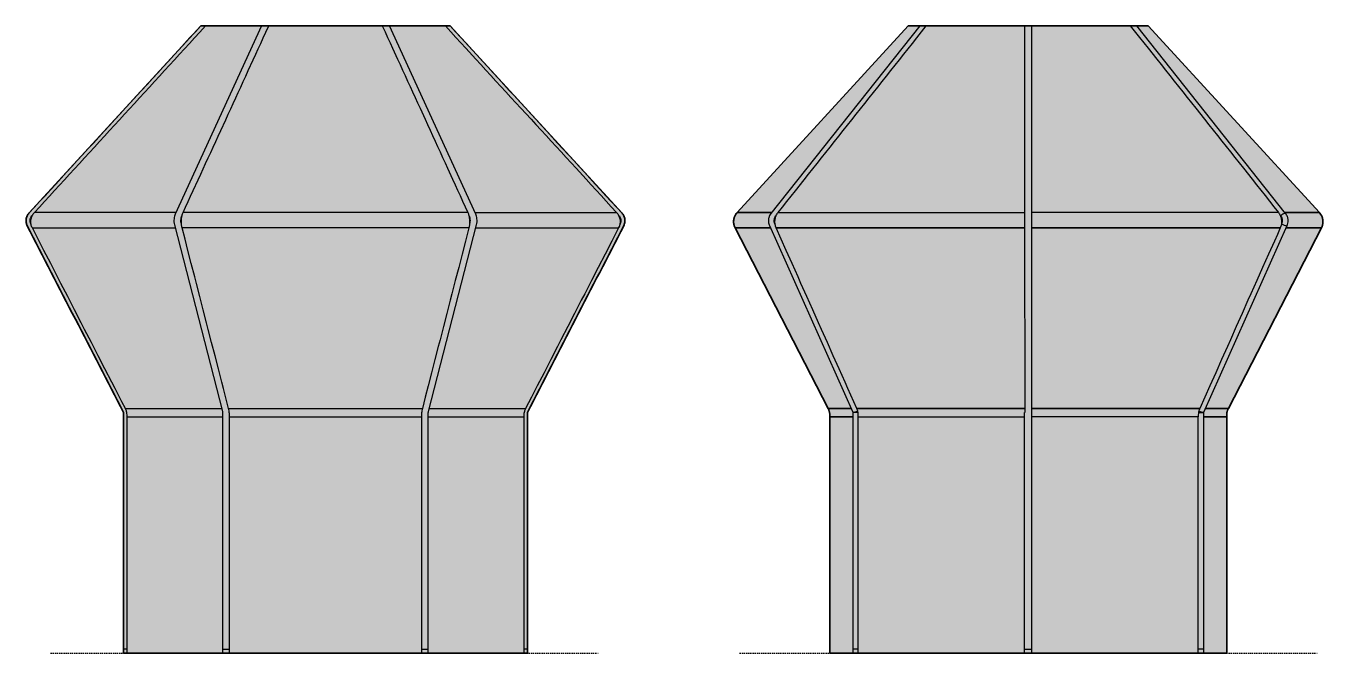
# Model space of a CAD drawing. Header units: millimetres. Extents: x -13 to 653, y -452 to 322.
# Drawn here: x -13 to 653, y 0 to 322 of the extents above; entities that cross this region are included whole.
import ezdxf

# ---------------------------------------------------------------- set-up
doc = ezdxf.new("R2010")
doc.units = ezdxf.units.MM
doc.linetypes.add('Dots', pattern=[1, 0, -1])
doc.layers.add('Blocks', color=7, linetype='Continuous')
doc.layers.add('Blocks$Fill', color=7, linetype='Continuous', true_color=0xffffff)
for name, color, linetype, lineweight, true_color in [('Blocks$Inner', 7, 'Continuous', 25, 0x007f00), ('Blocks$Outline', 7, 'Continuous', 35, 0xff3f3f), ('Groud', 7, 'Dots', 25, 0x243775)]:
    doc.layers.add(name, color=color, linetype=linetype, lineweight=lineweight, true_color=true_color)

# ---------------------------------------------------------------- blocks, each defined once
blk = doc.blocks.new('Bonbon Shade Side')
at = {"layer": 'Blocks$Fill'}
blk.add_hatch(color=256, dxfattribs=at).paths.add_polyline_path([(-1.58, 226.22), (-1.67, 226.12), (-1.75, 226.03), (-1.83, 225.93), (-1.91, 225.83), (-1.99, 225.73), (-2.07, 225.63), (-2.14, 225.52), (-2.22, 225.42), (-2.29, 225.31), (-2.36, 225.2), (-2.43, 225.09), (-2.49, 224.97), (-2.56, 224.86), (-2.62, 224.74), (-2.68, 224.62), (-2.74, 224.5), (-2.8, 224.38), (-2.85, 224.25), (-2.9, 224.13), (-2.95, 224), (-3, 223.88), (-3.05, 223.75), (-3.09, 223.62), (-3.13, 223.49), (-3.17, 223.36), (-3.2, 223.23), (-3.24, 223.09), (-3.27, 222.96), (-3.29, 222.82), (-3.32, 222.69), (-3.34, 222.55), (-3.36, 222.42), (-3.38, 222.28), (-3.39, 222.14), (-3.4, 222.01), (-3.41, 221.87), (-3.42, 221.73), (-3.42, 221.6), (-3.42, 221.46), (-3.42, 221.32), (-3.42, 221.19), (-3.41, 221.05), (-3.4, 220.92), (-3.39, 220.78), (-3.37, 220.65), (-3.35, 220.51), (-3.33, 220.38), (-3.31, 220.25), (-3.29, 220.11), (-3.26, 219.98), (-3.23, 219.85), (-3.2, 219.73), (-3.16, 219.6), (-3.13, 219.47), (-3.09, 219.35), (-3.05, 219.22), (-3, 219.1), (-2.96, 218.98), (-2.91, 218.86), (-2.86, 218.74), (-2.81, 218.62), (-2.76, 218.51), (-2.7, 218.4), (-2.65, 218.28), (45.07, 125.63), (45.13, 125.5), (45.19, 125.38), (45.25, 125.25), (45.31, 125.12), (45.37, 124.99), (45.42, 124.85), (45.47, 124.72), (45.52, 124.59), (45.56, 124.45), (45.61, 124.31), (45.65, 124.18), (45.68, 124.04), (45.72, 123.9), (45.75, 123.76), (45.78, 123.62), (45.81, 123.48), (45.84, 123.34), (45.86, 123.2), (45.88, 123.06), (45.9, 122.91), (45.92, 122.77), (45.93, 122.63), (45.94, 122.49), (45.95, 122.34), (45.95, 122.2), (45.96, 122.06), (45.96, 121.92), (45.96, 121.77), (45.95, 121.63), (45.94, 121.49), (45.93, 121.35), (45.92, 121.21), (45.92, 0), (249.62, 0), (249.62, 121.21), (249.61, 121.35), (249.6, 121.49), (249.59, 121.63), (249.59, 121.77), (249.59, 121.92), (249.59, 122.06), (249.59, 122.2), (249.6, 122.34), (249.6, 122.49), (249.61, 122.63), (249.63, 122.77), (249.64, 122.91), (249.66, 123.06), (249.68, 123.2), (249.71, 123.34), (249.73, 123.48), (249.76, 123.62), (249.79, 123.76), (249.82, 123.9), (249.86, 124.04), (249.9, 124.18), (249.94, 124.31), (249.98, 124.45), (250.03, 124.59), (250.08, 124.72), (250.13, 124.85), (250.18, 124.99), (250.23, 125.12), (250.29, 125.25), (250.35, 125.38), (250.41, 125.5), (250.47, 125.63), (298.19, 218.28), (298.25, 218.4), (298.3, 218.51), (298.35, 218.62), (298.4, 218.74), (298.45, 218.86), (298.5, 218.98), (298.55, 219.1), (298.59, 219.22), (298.63, 219.35), (298.67, 219.47), (298.71, 219.6), (298.74, 219.73), (298.77, 219.85), (298.8, 219.98), (298.83, 220.11), (298.86, 220.25), (298.88, 220.38), (298.9, 220.51), (298.92, 220.65), (298.93, 220.78), (298.94, 220.92), (298.95, 221.05), (298.96, 221.19), (298.96, 221.32), (298.97, 221.46), (298.97, 221.6), (298.96, 221.73), (298.96, 221.87), (298.95, 222.01), (298.94, 222.14), (298.92, 222.28), (298.9, 222.42), (298.88, 222.55), (298.86, 222.69), (298.84, 222.82), (298.81, 222.96), (298.78, 223.09), (298.75, 223.23), (298.71, 223.36), (298.67, 223.49), (298.63, 223.62), (298.59, 223.75), (298.55, 223.88), (298.5, 224), (298.45, 224.13), (298.4, 224.25), (298.34, 224.38), (298.29, 224.5), (298.23, 224.62), (298.17, 224.74), (298.1, 224.86), (298.04, 224.97), (297.97, 225.09), (297.9, 225.2), (297.83, 225.31), (297.76, 225.42), (297.69, 225.52), (297.61, 225.63), (297.53, 225.73), (297.46, 225.83), (297.38, 225.93), (297.29, 226.03), (297.21, 226.12), (297.13, 226.22), (209.35, 322.01), (86.19, 322.01)], flags=0)
at = {"layer": 'Blocks$Inner'}
for p, q in [((92.13, 322.01), (15.72, 225.72)), ((279.82, 225.71), (203.41, 322.01)), ((276.16, 226.22), (149.67, 226.22)), ((-2.65, 218.28), (45.07, 125.63)), ((145.91, 218.28), (18.47, 218.28)), ((237.82, 123.65), (280.57, 219.51)), ((280.1, 218.28), (298.19, 218.28)), ((149.67, 206.71), (149.67, 212.49)), ((57.75, 123.52), (57.75, 2)), ((60.53, 121.21), (145.87, 121.21))]:
    blk.add_line(p, q, dxfattribs=at)
for points in [[(297.13, 226.22), (209.35, 322.01), (86.19, 322.01), (-1.58, 226.22)], [(19.39, 226.22), (21.61, 229.02), (23.83, 231.82), (26.06, 234.62), (28.28, 237.42), (32.73, 243.03), (34.95, 245.83), (37.17, 248.63), (39.4, 251.43), (41.62, 254.23), (43.84, 257.03), (46.07, 259.84), (48.29, 262.64), (50.51, 265.44), (52.74, 268.24), (57.18, 273.84), (59.41, 276.65), (61.63, 279.45), (63.85, 282.25), (66.08, 285.05), (68.3, 287.85), (70.52, 290.65), (72.75, 293.45), (74.97, 296.26), (77.2, 299.06), (81.64, 304.66), (83.87, 307.46), (86.09, 310.26), (88.31, 313.06), (90.54, 315.86), (95.42, 322.01)], [(145.87, 322.01), (145.87, 316.14), (145.87, 313.34), (145.87, 310.53), (145.87, 304.93), (145.87, 302.13), (145.87, 299.33), (145.87, 296.53), (145.87, 293.73), (145.87, 290.93), (145.87, 288.12), (145.87, 285.32), (145.87, 282.52), (145.87, 279.72), (145.87, 274.12), (145.87, 271.31), (145.87, 268.51), (145.87, 265.71), (145.87, 262.91), (145.87, 260.11), (145.87, 257.31), (145.87, 254.51), (145.87, 251.7), (145.87, 248.9), (145.87, 243.3), (145.87, 240.5), (145.87, 237.7), (145.87, 234.9), (145.87, 232.09), (145.87, 229.16), (145.87, 226.22)], [(149.67, 226.22), (149.67, 229.02), (149.67, 231.82), (149.67, 234.62), (149.67, 237.42), (149.67, 243.03), (149.67, 245.83), (149.67, 248.63), (149.67, 251.43), (149.67, 254.23), (149.67, 257.03), (149.67, 259.84), (149.67, 262.64), (149.67, 265.44), (149.67, 268.24), (149.67, 273.84), (149.67, 276.65), (149.67, 279.45), (149.67, 282.25), (149.67, 285.05), (149.67, 287.85), (149.67, 290.65), (149.67, 293.45), (149.67, 296.26), (149.67, 299.06), (149.67, 304.66), (149.67, 307.46), (149.67, 310.26), (149.67, 313.06), (149.67, 315.86), (149.67, 322.01)], [(200.13, 322.01), (204.79, 316.14), (207.01, 313.34), (209.24, 310.53), (213.69, 304.93), (215.91, 302.13), (218.13, 299.33), (220.36, 296.53), (222.58, 293.73), (224.8, 290.93), (227.03, 288.12), (229.25, 285.32), (231.47, 282.52), (233.7, 279.72), (238.14, 274.12), (240.37, 271.31), (242.59, 268.51), (244.81, 265.71), (247.04, 262.91), (249.26, 260.11), (251.48, 257.31), (253.71, 254.51), (255.93, 251.7), (258.15, 248.9), (262.6, 243.3), (264.82, 240.5), (267.05, 237.7), (269.27, 234.9), (271.5, 232.09), (273.83, 229.16), (276.16, 226.22)], [(19.39, 226.22), (145.87, 226.22), (145.91, 220.11), (145.93, 123.51)], [(145.87, 0), (146.04, 0), (146.46, 0), (147.06, 0), (147.77, 0), (148.48, 0), (149.09, 0), (149.5, 0), (149.67, 0), (149.67, 2), (149.61, 2), (149.61, 123.51), (149.63, 220.11)], [(279.82, 225.72), (279.55, 225.82), (279.07, 225.71), (278.46, 225.4), (277.83, 224.95), (277.29, 224.43)], [(277.76, 220.35), (278.41, 220), (279.12, 219.69), (279.79, 219.49), (280.29, 219.41), (280.55, 219.49), (280.57, 219.51)], [(14.98, 219.51), (57.73, 123.65), (57.76, 123.62), (58, 123.56), (58.43, 123.62), (59.01, 123.78), (59.64, 124.03), (60.25, 124.33)], [(59.79, 125.63), (58.29, 129.01), (55.27, 135.76), (53.77, 139.14), (50.75, 145.9), (47.74, 152.65), (44.73, 159.41), (41.71, 166.17), (40.2, 169.55), (37.19, 176.3), (34.18, 183.06), (31.16, 189.81), (29.66, 193.19), (26.64, 199.95), (23.63, 206.71), (21.05, 212.49), (18.47, 218.28), (145.87, 218.28)], [(277.08, 218.28), (275.57, 214.91), (274.06, 211.53), (271.05, 204.77), (268.04, 198.01), (265.02, 191.26), (262.01, 184.5), (260.5, 181.12), (257.49, 174.37), (254.48, 167.61), (251.46, 160.85), (249.96, 157.47), (246.94, 150.72), (243.93, 143.96), (240.91, 137.21), (238.33, 131.42), (235.75, 125.63)], [(250.47, 125.63), (298.19, 218.28), (280.17, 218.28)], [(45.92, 121.21), (45.92, 0), (249.62, 0), (249.62, 121.21)], [(60.43, 123.51), (59.75, 123.51), (59.07, 123.51), (58.46, 123.52), (58.01, 123.52), (57.78, 123.52), (57.77, 123.51)], [(60.53, 0), (60.53, 2), (60.53, 121.21)], [(145.87, 0), (145.87, 2), (145.87, 121.21)], [(235.01, 0), (235.01, 2), (235.01, 121.21), (149.62, 121.21)], [(235.01, 121.21), (149.67, 121.21)], [(235.12, 123.51), (235.79, 123.51), (236.48, 123.51), (237.09, 123.52), (237.54, 123.52), (237.77, 123.52), (237.79, 123.52)], [(235.3, 124.33), (235.91, 124.03), (236.54, 123.78), (237.11, 123.62), (237.55, 123.56), (237.79, 123.62), (237.82, 123.65)], [(237.79, 0), (237.79, 2), (237.79, 123.52)], [(60.53, 2), (59.84, 2), (59.12, 2), (58.48, 2), (58.01, 2), (57.77, 2), (57.75, 2), (57.75, 0)], [(60.53, 0), (59.84, 0), (59.12, 0), (58.48, 0), (58.01, 0), (57.77, 0), (57.81, 0), (58.11, 0), (58.63, 0)], [(145.87, 2), (146.04, 2), (146.46, 2), (147.06, 2), (147.77, 2), (148.48, 2), (149.09, 2), (149.5, 2), (149.61, 2)], [(237.79, 2), (237.77, 2), (237.54, 2), (237.06, 2), (236.42, 2), (235.7, 2), (235.01, 2)], [(235.01, 0), (235.7, 0), (236.42, 0), (237.06, 0), (237.54, 0), (237.77, 0), (237.74, 0), (237.43, 0), (236.91, 0)]]:
    blk.add_lwpolyline(points, dxfattribs=at)
for points in [[(16.08, 226.22, 0), (-1.58, 226.22, 0), (16.07, 226.22, 0)], [(279.53, 226.22, 0), (297.13, 226.22, 0), (279.57, 226.22, 0)], [(15.48, 218.28, 0), (-2.65, 218.28, 0), (15.45, 218.28, 0)], [(149.67, 218.28, 0), (277.08, 218.28, 0), (149.64, 218.28, 0)], [(56.79, 125.63, 0), (45.07, 125.63, 0), (56.78, 125.63, 0)], [(57.68, 121.21, 0), (45.92, 121.21, 0), (57.71, 121.21, 0)], [(145.91, 125.63, 0), (59.79, 125.63, 0), (145.87, 125.63, 0)], [(149.67, 125.63, 0), (235.75, 125.63, 0), (149.64, 125.63, 0)], [(237.88, 121.21, 0), (249.62, 121.21, 0), (237.93, 121.21, 0)], [(238.8, 125.63, 0), (250.47, 125.63, 0), (238.8, 125.63, 0)]]:
    blk.add_polyline3d(points, dxfattribs=at)
for centre, start, end in [((3.58, 221.49), 137.50082, 207.24757), ((291.97, 221.49), 332.75243, 42.49918)]:
    blk.add_arc(centre, 7, start, end, dxfattribs=at)
at = {"layer": 'Blocks$Inner', "extrusion": (0, 0, -1)}
for centre, radius, start, end in [((-274.76, 226.7), 3.4, 221.93332, 223.60778), ((-275.43, 216.6), 4.42, 120.63178, 121.84033), ((-37.96, 121.97), 8, 152.75243, 185.41661), ((-257.59, 121.97), 8, 354.58339, 27.24757)]:
    blk.add_arc(centre, radius, start, end, dxfattribs=at)
at = {"layer": 'Blocks$Inner'}
for points, knots in [([(15.72, 225.72), (15.48, 225.36), (14.94, 224.59), (14.48, 223.09), (14.38, 221.28), (14.77, 220.11), (14.98, 219.51)], [122.920887, 122.920887, 122.920887, 122.920887, 123.119464, 123.358229, 123.630483, 123.920887, 123.920887, 123.920887, 123.920887]), ([(17.78, 220.35), (17.64, 220.68), (17.54, 221.03), (17.46, 221.57), (17.44, 221.75), (17.44, 222.11), (17.45, 222.3), (17.49, 222.66), (17.52, 222.84), (17.61, 223.18), (17.66, 223.36), (17.86, 223.85), (18.04, 224.16), (18.25, 224.43)], [2, 2, 2, 2, 2.25, 2.25, 2.375, 2.375, 2.5, 2.5, 2.625, 2.625, 2.75, 2.75, 3, 3, 3, 3]), ([(17.86, 220.4), (17.82, 220.74), (17.8, 221.07), (17.8, 221.74), (17.82, 222.08), (17.9, 222.74), (17.95, 223.08), (18.1, 223.73), (18.2, 224.04), (18.32, 224.35)], [1.00034, 1.00034, 1.00034, 1.00034, 1.25034, 1.25034, 1.50034, 1.50034, 1.75034, 1.75034, 2.00034, 2.00034, 2.00034, 2.00034]), ([(18.47, 218.28), (18.34, 218.57), (18.23, 218.86), (18.05, 219.45), (17.98, 219.76), (17.92, 220.07)], [0, 0, 0, 0, 0.5, 0.5, 1, 1, 1, 1]), ([(18.45, 224.67), (18.58, 224.95), (18.72, 225.22), (19.03, 225.74), (19.2, 225.98), (19.39, 226.22)], [2.000689, 2.000689, 2.000689, 2.000689, 2.500689, 2.500689, 3.000689, 3.000689, 3.000689, 3.000689]), ([(149.63, 220.11), (149.67, 225.77), (149.67, 225.97), (149.67, 226.14), (149.67, 226.22)], [227.423294, 227.423294, 227.423294, 227.423294, 227.968813, 228.423294, 228.423294, 228.423294, 228.423294]), ([(276.16, 226.22), (276.34, 225.98), (276.51, 225.74), (276.82, 225.22), (276.96, 224.95), (277.09, 224.67)], [81.698427, 81.698427, 81.698427, 81.698427, 82.198427, 82.198427, 82.698427, 82.698427, 82.698427, 82.698427]), ([(277.63, 220.07), (277.57, 219.76), (277.49, 219.45), (277.31, 218.86), (277.2, 218.57), (277.08, 218.28)], [83.699116, 83.699116, 83.699116, 83.699116, 84.199116, 84.199116, 84.699116, 84.699116, 84.699116, 84.699116]), ([(277.22, 224.35), (277.35, 224.04), (277.44, 223.73), (277.59, 223.08), (277.65, 222.76), (277.72, 222.09), (277.75, 221.75), (277.75, 221.07), (277.73, 220.74), (277.68, 220.4)], [82.698775, 82.698775, 82.698775, 82.698775, 82.948775, 82.948775, 83.198775, 83.198775, 83.448775, 83.448775, 83.698775, 83.698775, 83.698775, 83.698775]), ([(277.29, 224.43), (277.51, 224.16), (277.68, 223.84), (277.88, 223.35), (277.94, 223.18), (278.02, 222.83), (278.06, 222.65), (278.1, 222.29), (278.11, 222.11), (278.1, 221.75), (278.09, 221.56), (278.01, 221.02), (277.91, 220.68), (277.76, 220.35)], [1, 1, 1, 1, 1.25, 1.25, 1.375, 1.375, 1.5, 1.5, 1.625, 1.625, 1.75, 1.75, 2, 2, 2, 2]), ([(280.57, 219.51), (280.72, 219.91), (281.05, 220.8), (281.15, 222.38), (280.83, 224.16), (280.17, 225.19), (279.82, 225.72)], [198.294848, 198.294848, 198.294848, 198.294848, 198.491682, 198.729443, 199.002153, 199.294848, 199.294848, 199.294848, 199.294848]), ([(57.73, 123.65), (57.73, 123.63), (57.75, 123.59), (57.75, 123.54), (57.75, 123.52)], [0, 0, 0, 0, 0.485809, 1, 1, 1, 1]), ([(60.43, 123.51), (60.41, 123.59), (60.4, 123.67), (60.38, 123.75), (60.37, 123.82), (60.35, 123.9), (60.33, 123.98), (60.31, 124.1), (60.28, 124.22), (60.25, 124.33)], [119.6243408681, 119.6243408681, 119.6243408681, 119.6243408681, 119.6245783954, 119.6245783954, 119.6245783954, 119.6248159273, 119.6248159273, 119.6248159273, 119.6251882911, 119.6251882911, 119.6251882911, 119.6251882911]), ([(60.53, 121.21), (60.56, 121.6), (60.57, 121.98), (60.54, 122.75), (60.5, 123.13), (60.43, 123.51)], [118.624341, 118.624341, 118.624341, 118.624341, 119.124341, 119.124341, 119.624341, 119.624341, 119.624341, 119.624341]), ([(145.87, 121.21), (145.87, 121.6), (145.87, 121.98), (145.87, 122.75), (145.87, 123.13), (145.88, 123.51)], [133.350554, 133.350554, 133.350554, 133.350554, 133.850554, 133.850554, 134.350554, 134.350554, 134.350554, 134.350554]), ([(235.12, 123.51), (235.05, 123.13), (235.01, 122.75), (234.97, 121.98), (234.98, 121.6), (235.01, 121.21)], [102.699963, 102.699963, 102.699963, 102.699963, 103.199963, 103.199963, 103.699963, 103.699963, 103.699963, 103.699963]), ([(235.3, 124.33), (235.28, 124.26), (235.26, 124.18), (235.24, 124.11), (235.22, 124.03), (235.21, 123.95), (235.19, 123.88), (235.16, 123.76), (235.14, 123.64), (235.12, 123.51)], [102.6991156177, 102.6991156177, 102.6991156177, 102.6991156177, 102.6993531457, 102.6993531457, 102.6993531457, 102.6995906776, 102.6995906776, 102.6995906776, 102.6999630384, 102.6999630384, 102.6999630384, 102.6999630384]), ([(237.79, 123.52), (237.79, 123.54), (237.79, 123.59), (237.81, 123.63), (237.82, 123.65)], [92.342044, 92.342044, 92.342044, 92.342044, 92.857097, 93.342044, 93.342044, 93.342044, 93.342044])]:
    blk.add_open_spline(points, degree=3, knots=knots, dxfattribs=at)
for points in [[(17.92, 220.07), (17.87, 220.16), (17.82, 220.26), (17.78, 220.35)], [(17.92, 220.07), (17.9, 220.18), (17.88, 220.29), (17.86, 220.4)], [(18.25, 224.43), (18.32, 224.51), (18.38, 224.59), (18.45, 224.67)], [(18.32, 224.35), (18.36, 224.46), (18.4, 224.56), (18.45, 224.67)], [(277.09, 224.67), (277.14, 224.56), (277.18, 224.46), (277.22, 224.35)], [(277.09, 224.67), (277.16, 224.59), (277.23, 224.51), (277.29, 224.43)], [(277.68, 220.4), (277.67, 220.29), (277.65, 220.18), (277.63, 220.07)], [(277.76, 220.35), (277.72, 220.26), (277.67, 220.16), (277.63, 220.07)], [(60.25, 124.33), (60.13, 124.78), (59.98, 125.21), (59.79, 125.63)], [(235.75, 125.63), (235.56, 125.21), (235.41, 124.78), (235.3, 124.33)]]:
    blk.add_open_spline(points, degree=3, dxfattribs=at)
for points in [[(58.63, 0), (59.55, 0), (60.53, 0)], [(236.91, 0), (235.99, 0), (235.01, 0)]]:
    blk.add_rational_spline(points, [0.870557912584, 0.868273453001, 0.866295897404], degree=2, dxfattribs=at)
blk.add_rational_spline([(149.67, 0), (148.72, 0), (147.77, 0), (146.82, 0), (145.87, 0)], [0.992410139865, 0.996154583169, 1, 0.996154583169, 0.992410139865], degree=2, knots=[12.09709842, 12.09709842, 12.09709842, 12.11772152, 12.11772152, 12.13834462, 12.13834462, 12.13834462], dxfattribs=at)
at = {"layer": 'Blocks$Outline'}
for points in [[(86.19, 322.01), (-1.58, 226.22)], [(209.35, 322.01), (86.19, 322.01)], [(297.13, 226.22), (209.35, 322.01)], [(-2.65, 218.28), (45.07, 125.63)], [(250.47, 125.63), (298.19, 218.28)], [(45.92, 121.21), (45.92, 0)], [(249.62, 0), (249.62, 121.21)], [(45.92, 0), (249.62, 0)]]:
    blk.add_lwpolyline(points, dxfattribs=at)
for points, weights in [([(-1.58, 226.22), (-4.88, 222.62), (-2.65, 218.28)], [1, 0.820417657243, 1]), ([(298.19, 218.28), (300.42, 222.62), (297.13, 226.22)], [1, 0.820417657243, 1]), ([(45.07, 125.63), (46.14, 123.54), (45.92, 121.21)], [1, 0.959647964087, 1]), ([(249.62, 121.21), (249.4, 123.54), (250.47, 125.63)], [1, 0.959647964087, 1])]:
    blk.add_rational_spline(points, weights, degree=2, dxfattribs=at)
blk = doc.blocks.new('Bonbon Shade Front')
at = {"layer": 'Blocks$Fill'}
blk.add_hatch(color=256, dxfattribs=at).paths.add_polyline_path([(242.6, 0), (244.4, 0), (244.4, 2), (244.4, 123.52), (244.4, 123.53), (244.4, 123.53), (244.4, 123.53), (244.4, 123.54), (244.4, 123.54), (244.4, 123.54), (244.4, 123.54), (244.4, 123.54), (244.4, 123.54), (244.4, 123.55), (244.4, 123.55), (244.4, 123.55), (244.4, 123.55), (244.41, 123.55), (244.41, 123.56), (244.41, 123.57), (293.77, 219.42), (293.93, 219.81), (294.01, 220), (294.08, 220.2), (294.15, 220.4), (294.21, 220.6), (294.24, 220.7), (294.26, 220.8), (294.29, 220.9), (294.31, 221), (294.33, 221.11), (294.35, 221.22), (294.36, 221.32), (294.38, 221.43), (294.39, 221.54), (294.39, 221.65), (294.4, 221.76), (294.4, 221.87), (294.4, 221.98), (294.4, 222.09), (294.4, 222.2), (294.39, 222.31), (294.38, 222.42), (294.37, 222.53), (294.36, 222.64), (294.33, 222.86), (294.32, 222.97), (294.3, 223.08), (294.27, 223.19), (294.25, 223.3), (294.22, 223.41), (294.2, 223.51), (294.17, 223.62), (294.14, 223.72), (294.1, 223.83), (294.06, 223.93), (294.03, 224.03), (293.98, 224.14), (293.94, 224.24), (293.9, 224.34), (293.85, 224.43), (293.8, 224.53), (293.75, 224.62), (293.7, 224.71), (293.65, 224.8), (293.53, 224.97), (293.42, 225.15), (293.29, 225.32), (292.91, 225.82), (204.77, 322.01), (202.3, 322.01), (76.73, 322.01), (-11.42, 225.82), (-11.67, 225.49), (-11.8, 225.32), (-11.92, 225.15), (-12.04, 224.97), (-12.15, 224.8), (-12.2, 224.71), (-12.25, 224.62), (-12.3, 224.53), (-12.35, 224.43), (-12.4, 224.34), (-12.44, 224.24), (-12.49, 224.14), (-12.53, 224.03), (-12.57, 223.93), (-12.6, 223.83), (-12.64, 223.72), (-12.67, 223.62), (-12.7, 223.51), (-12.73, 223.41), (-12.75, 223.3), (-12.78, 223.19), (-12.8, 223.08), (-12.82, 222.97), (-12.84, 222.86), (-12.86, 222.64), (-12.88, 222.53), (-12.89, 222.42), (-12.89, 222.31), (-12.9, 222.2), (-12.9, 222.09), (-12.91, 221.98), (-12.9, 221.87), (-12.9, 221.76), (-12.9, 221.65), (-12.89, 221.54), (-12.88, 221.43), (-12.87, 221.32), (-12.85, 221.22), (-12.83, 221.11), (-12.81, 221), (-12.79, 220.9), (-12.77, 220.8), (-12.74, 220.7), (-12.71, 220.6), (-12.65, 220.4), (-12.58, 220.2), (-12.51, 220), (-12.28, 219.42), (37.09, 123.57), (37.09, 123.56), (37.09, 123.55), (37.09, 123.55), (37.09, 123.55), (37.09, 123.55), (37.09, 123.55), (37.09, 123.54), (37.1, 123.54), (37.1, 123.54), (37.1, 123.54), (37.1, 123.54), (37.1, 123.54), (37.1, 123.53), (37.1, 123.53), (37.1, 123.53), (37.1, 123.52), (37.1, 2), (37.1, 0), (38.9, 0), (38.9, 0), (242.6, 0)], flags=0)
at = {"layer": 'Blocks$Inner'}
for p, q in [((107.94, 322.01), (63.64, 225.33)), ((217.86, 225.33), (173.56, 322.01)), ((64.04, 226.22), (-8.59, 226.22)), ((63.24, 219.83), (87.92, 123.98)), ((213.78, 226.22), (67.72, 226.22)), ((193.58, 123.98), (218.26, 219.83)), ((217.54, 226.22), (290.09, 226.22)), ((-12.28, 219.42), (37.09, 123.57)), ((-9.66, 218.29), (63.63, 218.29)), ((244.41, 123.57), (293.77, 219.42)), ((38.05, 125.63), (87.45, 125.63)), ((38.9, 121.21), (87.95, 121.21)), ((38.92, 2), (38.92, 121.21)), ((91.05, 125.63), (190.45, 125.63)), ((194.02, 125.63), (243.43, 125.63))]:
    blk.add_line(p, q, dxfattribs=at)
for points in [[(292.91, 225.82), (204.77, 322.01), (76.73, 322.01), (-11.42, 225.82)], [(-8.59, 226.22), (-6.03, 229.02), (-3.46, 231.82), (-0.89, 234.63), (1.67, 237.43), (6.81, 243.03), (9.38, 245.83), (11.94, 248.63), (14.51, 251.44), (17.08, 254.24), (19.65, 257.04), (22.21, 259.84), (24.78, 262.64), (27.35, 265.44), (29.92, 268.24), (35.05, 273.85), (37.62, 276.65), (40.19, 279.45), (42.75, 282.25), (45.32, 285.05), (47.89, 287.86), (50.46, 290.66), (53.02, 293.46), (55.59, 296.26), (58.16, 299.06), (63.29, 304.66), (65.86, 307.46), (68.43, 310.27), (71, 313.07), (73.56, 315.87), (76.26, 318.81), (79.2, 322.01)], [(67.72, 226.22), (69, 229.02), (70.29, 231.82), (71.57, 234.63), (72.86, 237.43), (75.42, 243.03), (76.71, 245.83), (77.99, 248.63), (79.27, 251.44), (80.56, 254.24), (81.84, 257.04), (83.12, 259.84), (84.41, 262.64), (85.69, 265.44), (86.98, 268.24), (89.54, 273.85), (90.83, 276.65), (92.11, 279.45), (93.39, 282.25), (94.68, 285.05), (95.96, 287.86), (97.25, 290.66), (98.53, 293.46), (99.81, 296.26), (101.1, 299.06), (103.66, 304.66), (104.95, 307.46), (106.23, 310.27), (107.52, 313.07), (108.8, 315.87), (110.15, 318.81), (111.62, 322.01)], [(169.88, 322.01), (171.29, 318.94), (172.57, 316.14), (173.86, 313.34), (175.14, 310.54), (177.71, 304.94), (178.99, 302.13), (180.28, 299.33), (181.56, 296.53), (182.84, 293.73), (184.13, 290.93), (185.41, 288.13), (186.69, 285.33), (187.98, 282.52), (189.26, 279.72), (191.83, 274.12), (193.11, 271.32), (194.4, 268.52), (195.68, 265.72), (196.96, 262.91), (198.25, 260.11), (199.53, 257.31), (200.82, 254.51), (202.1, 251.71), (203.38, 248.91), (205.95, 243.3), (207.23, 240.5), (208.52, 237.7), (209.8, 234.9), (211.08, 232.1), (212.43, 229.16), (213.78, 226.22)], [(202.3, 322.01), (205.12, 318.94), (207.68, 316.14), (210.25, 313.34), (212.82, 310.54), (217.95, 304.94), (220.52, 302.13), (223.09, 299.33), (225.66, 296.53), (228.22, 293.73), (230.79, 290.93), (233.36, 288.13), (235.93, 285.33), (238.49, 282.52), (241.06, 279.72), (246.2, 274.12), (248.76, 271.32), (251.33, 268.52), (253.9, 265.72), (256.47, 262.91), (259.03, 260.11), (261.6, 257.31), (264.17, 254.51), (266.74, 251.71), (269.3, 248.91), (274.44, 243.3), (277.01, 240.5), (279.57, 237.7), (282.14, 234.9), (284.71, 232.1), (287.4, 229.16), (290.09, 226.22)], [(38.06, 125.63), (36.32, 129.01), (32.84, 135.77), (31.1, 139.15), (27.62, 145.9), (24.14, 152.66), (20.66, 159.41), (17.18, 166.17), (15.44, 169.55), (11.96, 176.31), (8.48, 183.06), (5.01, 189.82), (3.27, 193.2), (-0.21, 199.95), (-3.69, 206.71), (-6.68, 212.5), (-9.66, 218.29)], [(91.05, 125.63), (90.18, 129.01), (88.44, 135.77), (87.57, 139.15), (85.83, 145.9), (84.09, 152.66), (82.35, 159.41), (80.61, 166.17), (79.74, 169.55), (78, 176.31), (76.26, 183.06), (74.52, 189.82), (73.65, 193.2), (71.91, 199.95), (70.17, 206.71), (68.68, 212.5), (67.19, 218.29)], [(214.31, 218.29), (67.19, 218.29)], [(214.31, 218.29), (213.44, 214.91), (212.57, 211.53), (210.83, 204.77), (209.09, 198.02), (207.35, 191.26), (205.61, 184.51), (204.74, 181.13), (203, 174.37), (201.26, 167.61), (199.52, 160.86), (198.65, 157.48), (196.91, 150.72), (195.17, 143.97), (193.43, 137.21), (191.94, 131.42), (190.45, 125.63)], [(217.95, 218.29), (291.17, 218.29), (291.4, 218.79)], [(291.15, 218.29), (289.41, 214.91), (287.67, 211.53), (284.19, 204.77), (280.72, 198.02), (277.24, 191.26), (273.76, 184.51), (272.02, 181.13), (268.54, 174.37), (265.06, 167.61), (261.58, 160.86), (259.84, 157.48), (256.36, 150.72), (252.88, 143.97), (249.4, 137.21), (246.41, 131.42), (243.43, 125.63)], [(37.1, 123.52), (37.1, 2), (37.1, 0), (38.92, 0), (38.92, 2), (37.1, 2)], [(87.97, 123.52), (87.97, 2), (87.97, 0)], [(91.48, 121.21), (190.02, 121.21), (190.02, 2), (190.02, 0), (190.52, 0), (191.17, 0), (191.89, 0), (192.57, 0), (193.12, 0), (193.45, 0), (193.51, 0), (193.31, 0)], [(91.48, 0), (91.48, 2), (91.48, 121.21)], [(193.52, 0), (193.52, 2), (193.52, 123.52)], [(193.53, 121.21), (242.58, 121.21), (242.58, 2)], [(244.4, 2), (242.58, 2), (242.58, 0), (244.4, 0), (244.4, 2), (244.4, 123.52)], [(242.6, 0), (242.6, 0), (38.9, 0), (38.9, 0)], [(87.97, 2), (88.05, 2), (88.38, 2), (88.92, 2), (89.61, 2), (90.33, 2), (90.98, 2), (91.48, 2)], [(91.48, 0), (90.98, 0), (90.33, 0), (89.61, 0), (88.92, 0), (88.38, 0), (88.05, 0), (87.98, 0), (88.19, 0)], [(190.02, 2), (190.52, 2), (191.17, 2), (191.89, 2), (192.57, 2), (193.12, 2), (193.45, 2), (193.52, 2)]]:
    blk.add_lwpolyline(points, dxfattribs=at)
for points, knots in [([(-11.42, 225.82), (-11.76, 225.38), (-12.46, 224.46), (-12.93, 222.76), (-12.93, 221), (-12.49, 219.94), (-12.28, 219.42)], [500.904364, 500.904364, 500.904364, 500.904364, 501.148485, 501.404364, 501.660243, 501.904364, 501.904364, 501.904364, 501.904364]), ([(-10.44, 220.36), (-10.61, 220.68), (-10.73, 221.04), (-10.82, 221.57), (-10.84, 221.75), (-10.84, 222.12), (-10.83, 222.3), (-10.78, 222.66), (-10.75, 222.84), (-10.65, 223.19), (-10.58, 223.36), (-10.35, 223.86), (-10.15, 224.16), (-9.9, 224.43)], [2, 2, 2, 2, 2.25, 2.25, 2.375, 2.375, 2.5, 2.5, 2.625, 2.625, 2.75, 2.75, 3, 3, 3, 3]), ([(-10.35, 220.41), (-10.4, 220.74), (-10.43, 221.08), (-10.44, 221.75), (-10.42, 222.08), (-10.33, 222.75), (-10.26, 223.08), (-10.08, 223.73), (-9.96, 224.05), (-9.82, 224.36)], [138.213397, 138.213397, 138.213397, 138.213397, 138.463397, 138.463397, 138.713397, 138.713397, 138.963397, 138.963397, 139.213397, 139.213397, 139.213397, 139.213397]), ([(-9.66, 218.29), (-9.8, 218.57), (-9.93, 218.86), (-10.14, 219.46), (-10.22, 219.76), (-10.29, 220.07)], [137.213057, 137.213057, 137.213057, 137.213057, 137.713057, 137.713057, 138.213057, 138.213057, 138.213057, 138.213057]), ([(-9.67, 224.67), (-9.53, 224.95), (-9.37, 225.22), (-9.01, 225.74), (-8.81, 225.99), (-8.59, 226.22)], [139.213746, 139.213746, 139.213746, 139.213746, 139.713746, 139.713746, 140.213746, 140.213746, 140.213746, 140.213746]), ([(63.64, 225.34), (63.51, 225.01), (63.23, 224.29), (62.99, 222.96), (62.93, 221.38), (63.13, 220.36), (63.24, 219.83)], [23.14617, 23.14617, 23.14617, 23.14617, 23.348203, 23.58753, 23.85817, 24.14617, 24.14617, 24.14617, 24.14617]), ([(66.79, 220.36), (66.71, 220.68), (66.65, 221.04), (66.6, 221.57), (66.6, 221.75), (66.59, 222.12), (66.6, 222.3), (66.62, 222.66), (66.64, 222.84), (66.69, 223.19), (66.72, 223.36), (66.84, 223.86), (66.94, 224.16), (67.06, 224.43)], [313.237803, 313.237803, 313.237803, 313.237803, 313.487803, 313.487803, 313.612803, 313.612803, 313.737803, 313.737803, 313.862803, 313.862803, 313.987803, 313.987803, 314.237803, 314.237803, 314.237803, 314.237803]), ([(66.84, 220.41), (66.81, 220.74), (66.8, 221.08), (66.81, 221.75), (66.83, 222.08), (66.87, 222.75), (66.9, 223.08), (66.98, 223.73), (67.03, 224.05), (67.1, 224.36)], [10.001188, 10.001188, 10.001188, 10.001188, 10.251188, 10.251188, 10.501188, 10.501188, 10.751188, 10.751188, 11.001188, 11.001188, 11.001188, 11.001188]), ([(67.19, 218.29), (67.12, 218.57), (67.06, 218.86), (66.95, 219.46), (66.91, 219.76), (66.87, 220.07)], [9.0008474, 9.0008474, 9.0008474, 9.0008474, 9.5008474, 9.5008474, 10.0008474, 10.0008474, 10.0008474, 10.0008474]), ([(67.18, 224.67), (67.26, 224.95), (67.34, 225.22), (67.52, 225.74), (67.61, 225.99), (67.72, 226.22)], [11.001536, 11.001536, 11.001536, 11.001536, 11.501536, 11.501536, 12.001536, 12.001536, 12.001536, 12.001536]), ([(213.78, 226.22), (213.88, 225.99), (213.98, 225.74), (214.16, 225.22), (214.24, 224.95), (214.32, 224.67)], [120.511337, 120.511337, 120.511337, 120.511337, 121.011337, 121.011337, 121.511337, 121.511337, 121.511337, 121.511337]), ([(214.63, 220.07), (214.59, 219.76), (214.55, 219.46), (214.44, 218.86), (214.38, 218.57), (214.31, 218.29)], [122.512026, 122.512026, 122.512026, 122.512026, 123.012026, 123.012026, 123.512026, 123.512026, 123.512026, 123.512026]), ([(214.4, 224.36), (214.47, 224.05), (214.52, 223.73), (214.59, 223.09), (214.62, 222.76), (214.67, 222.09), (214.68, 221.75), (214.7, 221.08), (214.69, 220.74), (214.66, 220.41)], [121.511686, 121.511686, 121.511686, 121.511686, 121.761686, 121.761686, 122.011686, 122.011686, 122.261686, 122.261686, 122.511686, 122.511686, 122.511686, 122.511686]), ([(214.43, 224.43), (214.56, 224.16), (214.66, 223.85), (214.77, 223.36), (214.81, 223.19), (214.86, 222.84), (214.88, 222.66), (214.9, 222.3), (214.91, 222.11), (214.9, 221.75), (214.89, 221.57), (214.85, 221.03), (214.79, 220.68), (214.71, 220.36)], [464.294094, 464.294094, 464.294094, 464.294094, 464.544094, 464.544094, 464.669094, 464.669094, 464.794094, 464.794094, 464.919094, 464.919094, 465.044094, 465.044094, 465.294094, 465.294094, 465.294094, 465.294094]), ([(218.26, 219.83), (218.36, 220.36), (218.56, 221.38), (218.51, 222.96), (218.27, 224.29), (217.99, 225.01), (217.85, 225.34)], [105.978733, 105.978733, 105.978733, 105.978733, 106.266702, 106.537354, 106.776691, 106.978733, 106.978733, 106.978733, 106.978733]), ([(290.09, 226.22), (290.31, 225.99), (290.5, 225.74), (290.86, 225.22), (291.02, 224.95), (291.17, 224.67)], [59.843275, 59.843275, 59.843275, 59.843275, 60.343275, 60.343275, 60.843275, 60.843275, 60.843275, 60.843275]), ([(291.79, 220.07), (291.72, 219.76), (291.64, 219.46), (291.43, 218.86), (291.3, 218.57), (291.15, 218.29)], [61.843963, 61.843963, 61.843963, 61.843963, 62.343963, 62.343963, 62.843963, 62.843963, 62.843963, 62.843963]), ([(291.32, 224.36), (291.46, 224.05), (291.57, 223.73), (291.75, 223.09), (291.82, 222.76), (291.91, 222.09), (291.93, 221.75), (291.93, 221.08), (291.9, 220.74), (291.85, 220.41)], [60.843623, 60.843623, 60.843623, 60.843623, 61.093623, 61.093623, 61.343623, 61.343623, 61.593623, 61.593623, 61.843623, 61.843623, 61.843623, 61.843623]), ([(291.4, 224.43), (291.64, 224.16), (291.85, 223.85), (292.08, 223.36), (292.14, 223.19), (292.24, 222.84), (292.28, 222.66), (292.33, 222.3), (292.34, 222.11), (292.33, 221.75), (292.32, 221.57), (292.22, 221.03), (292.11, 220.68), (291.94, 220.36)], [74.556461, 74.556461, 74.556461, 74.556461, 74.806461, 74.806461, 74.931461, 74.931461, 75.056461, 75.056461, 75.181461, 75.181461, 75.306461, 75.306461, 75.556461, 75.556461, 75.556461, 75.556461]), ([(293.77, 219.42), (293.99, 219.94), (294.42, 221), (294.43, 222.76), (293.96, 224.46), (293.26, 225.38), (292.91, 225.82)], [237.966427, 237.966427, 237.966427, 237.966427, 238.210548, 238.466427, 238.722306, 238.966427, 238.966427, 238.966427, 238.966427]), ([(38.8, 123.52), (38.79, 123.6), (38.77, 123.67), (38.75, 123.75), (38.73, 123.83), (38.71, 123.9), (38.69, 123.98), (38.66, 124.1), (38.63, 124.22), (38.59, 124.34)], [120.2122095508, 120.2122095508, 120.2122095508, 120.2122095508, 120.2124470781, 120.2124470781, 120.2124470781, 120.21268461, 120.21268461, 120.21268461, 120.2130569738, 120.2130569738, 120.2130569738, 120.2130569738]), ([(38.92, 121.21), (38.95, 121.6), (38.96, 121.99), (38.92, 122.75), (38.88, 123.14), (38.8, 123.52)], [119.21221, 119.21221, 119.21221, 119.21221, 119.71221, 119.71221, 120.21221, 120.21221, 120.21221, 120.21221]), ([(87.92, 123.97), (87.94, 123.9), (87.97, 123.76), (87.97, 123.6), (87.97, 123.52)], [0, 0, 0, 0, 0.4928673, 1, 1, 1, 1]), ([(91.41, 123.52), (91.4, 123.6), (91.39, 123.67), (91.38, 123.75), (91.37, 123.83), (91.36, 123.9), (91.35, 123.98), (91.34, 124.1), (91.32, 124.22), (91.31, 124.34)], [-8, -8, -8, -8, -7.9997624727, -7.9997624727, -7.9997624727, -7.9995249407, -7.9995249407, -7.9995249407, -7.999152577, -7.999152577, -7.999152577, -7.999152577]), ([(91.48, 121.21), (91.5, 121.6), (91.5, 121.99), (91.48, 122.75), (91.46, 123.14), (91.41, 123.52)], [-9, -9, -9, -9, -8.5, -8.5, -8, -8, -8, -8]), ([(190.09, 123.52), (190.04, 123.14), (190.02, 122.75), (190, 121.99), (190, 121.6), (190.02, 121.21)], [19.001188, 19.001188, 19.001188, 19.001188, 19.501188, 19.501188, 20.001188, 20.001188, 20.001188, 20.001188]), ([(190.19, 124.34), (190.18, 124.26), (190.17, 124.19), (190.16, 124.11), (190.15, 124.03), (190.14, 123.96), (190.13, 123.88), (190.12, 123.76), (190.1, 123.64), (190.09, 123.52)], [19.000340213, 19.000340213, 19.000340213, 19.000340213, 19.0005777409, 19.0005777409, 19.0005777409, 19.0008152729, 19.0008152729, 19.0008152729, 19.0011876337, 19.0011876337, 19.0011876337, 19.0011876337]), ([(193.52, 123.52), (193.53, 123.6), (193.53, 123.76), (193.56, 123.9), (193.58, 123.97)], [104.479316, 104.479316, 104.479316, 104.479316, 104.986449, 105.479316, 105.479316, 105.479316, 105.479316]), ([(242.7, 123.52), (242.62, 123.14), (242.57, 122.75), (242.54, 121.99), (242.54, 121.6), (242.58, 121.21)], [80.844811, 80.844811, 80.844811, 80.844811, 81.344811, 81.344811, 81.844811, 81.844811, 81.844811, 81.844811]), ([(242.9, 124.34), (242.88, 124.26), (242.86, 124.19), (242.84, 124.11), (242.82, 124.03), (242.8, 123.96), (242.78, 123.88), (242.75, 123.76), (242.72, 123.64), (242.7, 123.52)], [80.8439634586, 80.8439634586, 80.8439634586, 80.8439634586, 80.8442009865, 80.8442009865, 80.8442009865, 80.8444385185, 80.8444385185, 80.8444385185, 80.8448108793, 80.8448108793, 80.8448108793, 80.8448108793])]:
    blk.add_open_spline(points, degree=3, knots=knots, dxfattribs=at)
for points in [[(-10.29, 220.07), (-10.34, 220.17), (-10.39, 220.26), (-10.44, 220.36)], [(-10.29, 220.07), (-10.31, 220.18), (-10.33, 220.29), (-10.35, 220.41)], [(-9.9, 224.43), (-9.83, 224.51), (-9.75, 224.59), (-9.67, 224.67)], [(-9.82, 224.36), (-9.77, 224.46), (-9.72, 224.57), (-9.67, 224.67)], [(66.87, 220.07), (66.84, 220.17), (66.82, 220.26), (66.79, 220.36)], [(66.87, 220.07), (66.86, 220.18), (66.84, 220.29), (66.84, 220.41)], [(67.06, 224.43), (67.1, 224.51), (67.14, 224.59), (67.18, 224.67)], [(67.1, 224.36), (67.12, 224.46), (67.15, 224.57), (67.18, 224.67)], [(214.32, 224.67), (214.36, 224.59), (214.4, 224.51), (214.43, 224.43)], [(214.32, 224.67), (214.35, 224.57), (214.37, 224.46), (214.4, 224.36)], [(214.66, 220.41), (214.65, 220.29), (214.64, 220.18), (214.63, 220.07)], [(214.71, 220.36), (214.68, 220.26), (214.65, 220.17), (214.63, 220.07)], [(291.17, 224.67), (291.25, 224.59), (291.32, 224.51), (291.4, 224.43)], [(291.17, 224.67), (291.22, 224.57), (291.27, 224.46), (291.32, 224.36)], [(291.85, 220.41), (291.83, 220.29), (291.81, 220.18), (291.79, 220.07)], [(291.94, 220.36), (291.89, 220.26), (291.84, 220.17), (291.79, 220.07)], [(37.09, 123.57), (37.09, 123.56), (37.1, 123.54), (37.1, 123.53), (37.1, 123.52)], [(38.59, 124.34), (38.45, 124.79), (38.28, 125.22), (38.06, 125.63)], [(91.31, 124.34), (91.25, 124.79), (91.16, 125.22), (91.05, 125.63)], [(190.45, 125.63), (190.34, 125.22), (190.25, 124.79), (190.19, 124.34)], [(243.43, 125.63), (243.22, 125.22), (243.04, 124.79), (242.9, 124.34)], [(244.4, 123.52), (244.4, 123.53), (244.4, 123.54), (244.41, 123.56), (244.41, 123.57)]]:
    blk.add_open_spline(points, degree=3, dxfattribs=at)
for points, weights in [([(88.19, 0), (89.81, 0), (91.48, 0)], [0.866295782433, 0.868273328826, 0.870557779117]), ([(193.31, 0), (191.68, 0), (190.02, 0)], [0.866295782433, 0.868273328826, 0.870557779116])]:
    blk.add_rational_spline(points, weights, degree=2, dxfattribs=at)
at = {"layer": 'Blocks$Outline'}
blk.add_lwpolyline([(38.9, 0), (38.9, 0), (242.6, 0), (242.6, 0)], dxfattribs=at)
blk.add_open_spline([(242.6, 0), (243.2, 0), (243.8, 0), (244.4, 0), (244.4, 0.67), (244.4, 1.34), (244.4, 2), (244.4, 42.51), (244.4, 83.01), (244.4, 123.52), (244.4, 123.53), (244.4, 123.54), (244.41, 123.56), (244.41, 123.57), (260.86, 155.52), (277.32, 187.47), (293.77, 219.42), (293.99, 219.94), (294.42, 221), (294.43, 222.76), (293.96, 224.46), (293.26, 225.38), (292.91, 225.82), (263.53, 257.89), (234.15, 289.95), (204.77, 322.01), (203.95, 322.01), (193.54, 322.01), (181.91, 322.01), (151.69, 322.01), (129.81, 322.01), (99.58, 322.01), (87.95, 322.01), (77.55, 322.01), (76.73, 322.01), (47.35, 289.95), (17.97, 257.89), (-11.42, 225.82), (-11.76, 225.38), (-12.46, 224.46), (-12.93, 222.76), (-12.93, 221), (-12.49, 219.94), (-12.28, 219.42), (4.18, 187.47), (20.63, 155.52), (37.09, 123.57), (37.09, 123.56), (37.1, 123.54), (37.1, 123.53), (37.1, 123.52), (37.1, 83.01), (37.1, 42.51), (37.1, 2), (37.1, 1.34), (37.1, 0.67), (37.1, 0), (37.7, 0), (38.3, 0), (38.9, 0)], degree=3, knots=[3.83538, 3.83538, 3.83538, 3.83538, 5.635378, 5.635378, 5.635378, 7.635378, 7.635378, 7.635378, 129.150649, 129.150649, 129.150649, 129.650649, 130.150649, 130.150649, 130.150649, 237.966427, 237.966427, 237.966427, 238.210548, 238.466427, 238.722306, 238.966427, 238.966427, 238.966427, 369.435285, 369.435285, 369.435285, 369.454581, 369.679027, 369.707773, 370.162799, 370.191543, 370.415991, 370.435285, 370.435285, 370.435285, 500.904364, 500.904364, 500.904364, 501.148485, 501.404364, 501.660243, 501.904364, 501.904364, 501.904364, 609.720142, 609.720142, 609.720142, 610.220142, 610.720142, 610.720142, 610.720142, 732.235412, 732.235412, 732.235412, 734.235412, 734.235412, 734.235412, 736.035407, 736.035407, 736.035407, 736.035407], dxfattribs=at)

msp = doc.modelspace()

# ---------------------------------------------------------------- linework, layer by layer
at = {"layer": 'Groud'}
for points in [[(0, 0), (281.5, 0)], [(353.56, 0), (650.52, 0)]]:
    msp.add_lwpolyline(points, dxfattribs=at)

# ---------------------------------------------------------------- block references
at = {"layer": 'Blocks'}
for name, p in [('Bonbon Shade Front', (0, 0)), ('Bonbon Shade Side', (353.56, 0))]:
    msp.add_blockref(name, p, dxfattribs=at)

doc.saveas('drawing.dxf')
